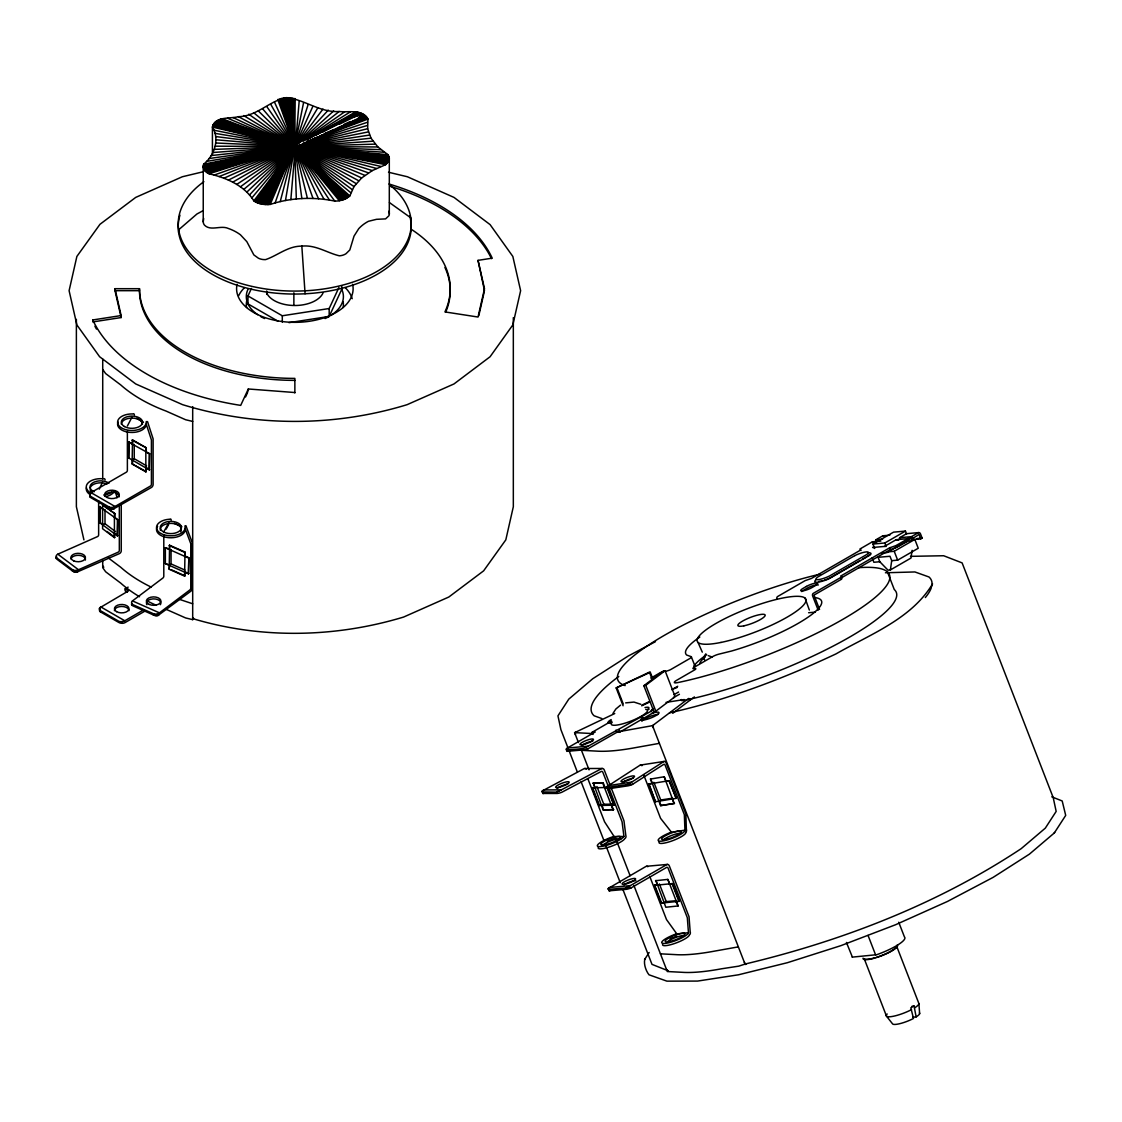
<?xml version="1.0" encoding="UTF-8"?>
<svg xmlns="http://www.w3.org/2000/svg" width="1122" height="1122" viewBox="0 0 1122 1122"><rect width="100%" height="100%" fill="white"/><g stroke="black" fill="none" stroke-linecap="round" stroke-linejoin="round"><path stroke-width="1.5" d="M380.919 166.463L212.423 127.081C219.94 139.521 214.428 155.579 203.671 164.177C201.988 168.3 205.48 172.227 209.057 173.784C226.139 177.781 244.259 185.312 253.838 200.866C258.565 204.134 264.596 204.947 270.206 204.428C290.935 197.584 313.473 196.715 334.791 201.09A16.984 9.803 0 0 0 339.335 200.754L344.833 199.225L349.826 195.915L354.005 186.575L361.621 177.991L372.322 170.572L385.589 164.696L388.899 160.755L389.306 158.118L387.946 154.682L377.89 146.968L371.017 138.174L367.651 128.721L367.96 119.072C362.364 108.806 348.493 112.663 339.167 111.499C319.98 112.775 304.328 99.213 286.25 97.642C269.476 100.854 256.798 116.337 238.425 116.688C230.122 118.946 215.256 115.973 212.423 127.081L212.423 155.06M388.899 211.216L389.166 212.24A14.614 7.489 36.8 0 1 388.899 215.747L385.589 218.888L376.487 219.323L368.451 221.3A65.188 46.942 38.8 0 0 358.717 228.692L354.005 236.167L349.826 249.954L346.025 253.698A14.656 12.707 28.6 0 1 339.335 255.802C327.077 252.871 315.52 244.596 301.86 246.139C288.088 245.928 277.541 255.55 265.634 259.603A14.656 13.127 -20.3 0 1 258.411 258.214L253.838 254.904L246.854 241.679L240.417 234.779A65.188 50.813 -37.2 0 0 228.439 228.509C220.88 224.933 210.824 231.427 204.597 225.242A14.614 8.569 -38.3 0 1 203.236 221.819L203.671 218.495M296.32 198.973L294.721 146.505L295.184 98.582M290.85 199.618L299.209 100.812M131.597 603.959L131.891 605.109M890.377 569.948L891.709 560.677L889.984 556.26L878.091 557.325L879.816 561.743L888.007 570.172L890.377 569.948L910.98 558.055L912.088 550.341M285.465 200.487L294.721 146.505L303.515 102.873M478.799 315.675L484.115 292.337M841.458 579.247L841.234 575.768L889.634 547.817L896.043 545.572L908.063 538.63A2.735 2.16 84.9 0 0 911.499 536.653L918.357 532.684A2.188 1.725 84.9 0 1 920.419 533.665L922.13 538.083L920.769 538.883L919.044 534.451L912.775 538.406A4.684 3.703 84.9 0 1 908.371 540.944L896.73 547.34L890.321 549.584L841.921 577.535L841.458 579.247L813.997 595.109L819.551 609.442M280.22 201.581L294.721 146.505L308.059 104.739M623.902 836.395L623.86 836.563A14.334 3.029 -21.2 0 1 608.026 844.922A14.334 3.029 -21.2 0 1 597.591 844.936A14.334 3.029 -21.2 0 1 613.425 836.591L623.93 836.451L622.065 821.781L602.837 772.231A1.459 1.248 89.9 0 0 601.182 771.501L562.136 792.104A4.39 1.024 -16.8 0 1 556.302 793.464L542.739 793.45L543.455 792.721M883.645 535.825A2.188 1.725 84.9 0 0 882.677 535.867L875.819 539.836A2.735 2.16 84.9 0 1 872.383 541.814L860.364 548.756L859.901 550.467L811.501 578.419L805.091 580.663L777.63 596.525A1.935 1.529 84.9 0 0 776.943 599.078M644.87 959.1C643.439 963.882 646.006 971.119 649.007 974.794L666.903 981.147L697.589 981.077L738.472 974.794L787.378 962.704L840.939 945.636L895.538 924.752L947.431 901.471L993.096 877.39L1029.407 854.151L1054.329 832.945L1065.704 815.399L1062.197 800.968L1051.777 796.83M275.128 202.9L294.721 146.505L312.842 106.408M89.858 495.587L89.858 496.751M119.325 506.078L119.325 550.481A1.459 0.94 -53 0 1 118.175 552.178L78.498 569.752A4.39 2.482 -5.4 0 1 72.748 569.906L72.369 570.874L73.659 571.617A4.39 2.553 5.5 0 0 76.969 572.08L119.325 553.651A2.426 1.571 -53 0 0 121.26 550.818L121.26 505.223M145.271 610.915L124.78 622.752A4.39 2.525 5.5 0 1 118.609 622.359L100.377 611.827L99.802 609.947A4.39 2.805 0 0 1 99.802 607.801L128.567 590.845L125.131 588.854L125.131 590.845L127.417 592.164M270.206 204.428L294.721 146.505L317.821 107.866M118.062 422.054A14.334 8.275 0 0 0 130.04 432.391A14.334 8.275 0 0 0 146.253 424.186L151.414 439.894L151.414 484.297A1.459 0.842 -60 0 1 150.376 486.078L115.019 506.485A4.39 2.525 -5.5 0 1 109.269 507.074L108.848 508.07L110.265 508.715A4.39 2.525 5.5 0 0 113.603 508.925L151.414 487.467A2.426 1.403 -60 0 0 153.125 484.494L153.125 438.898L147.88 422.728A2.356 1.36 -60 0 0 146.169 421.802L146.253 422.209A14.334 8.275 0 0 1 131.919 430.483A14.334 8.275 0 0 1 117.586 422.209A14.334 8.275 0 0 1 131.919 413.934L132.634 413.99A2.356 1.36 -60 0 1 134.345 414.916M268.691 204.541L294.721 146.505L322.968 109.115M157.599 526.316A14.334 8.275 0 0 0 168.973 537.69A14.334 8.275 0 0 0 185.06 528.406L190.768 543.693L190.768 588.096A1.459 0.729 -66.1 0 1 189.87 589.948L159.436 612.85A4.39 2.553 -5.5 0 1 153.784 613.874L153.307 614.912L133.28 606.034A4.39 2.244 0.1 0 1 131.891 603.398M99.283 489.122L102.509 482.165M277.807 321.116L247.962 303.88L247.962 295.956L251.454 288.424M294.862 392.532L248.313 388.983L240.697 405.379A209.225 120.797 0 0 1 92.761 319.952L92.761 321.944M245.55 396.936L247.611 392.462M325.128 318.536A48.555 28.036 0 0 0 329.181 316.446L329.181 308.522L338.956 287.456M341.747 286.194L341.747 289.364L329.181 316.446L288.985 322.659M267.162 204.583L294.721 146.505L328.255 110.138M265.634 204.541L294.721 146.505L333.669 110.924M127.375 426.023L131.877 417.356M264.119 204.428L294.721 146.505L293.782 98.231M262.618 204.232L294.721 146.505L292.323 97.965M163.798 531.758L168.847 522.726M166.112 529.135L168.637 524.619M613.005 713.354L615.852 709.02L620.536 705.121M261.174 203.952L294.721 146.505L290.822 97.768M259.757 203.615L294.721 146.505L289.308 97.642M56.437 557.073L56.142 558.209M258.411 203.194L294.721 146.505L287.779 97.6M1054.638 832.468L1053.909 833.323M644.533 959.619L649.147 952.494M932.564 583.889C911.471 619.007 870.027 634.407 835.96 653.916C782.595 678.978 727.098 699.974 669.497 712.877M846.437 942.438L852.299 956.884M257.134 202.703L294.721 146.505L367.343 125.51M255.942 202.142L294.721 146.505L367.651 128.721M165.944 609.232L185.621 617.942L192.689 619.639L193.629 618.334M254.834 201.539L294.721 146.505L368.367 131.919M253.838 200.866L294.721 146.505L369.503 135.075M641.896 765.723A2.426 1.711 81.3 0 0 639.975 765.246L607.24 786.452A4.39 1.262 -21.3 0 0 607.521 787.378L626.188 784.713A4.39 0.968 -25.8 0 0 631.784 782.062L663.747 761.6A2.426 1.711 81.3 0 1 666.117 762.848L685.851 813.716L686.355 829.186A2.356 1.669 81.3 0 1 685.682 832.3L685.808 832.412A14.334 3.029 -21.2 0 1 671.461 841.121A14.334 3.029 -21.2 0 1 659.273 841.71M251.889 197.851L294.721 146.505L371.017 138.174M249.547 194.919L294.721 146.505L372.939 141.204M647.829 866.731A2.426 1.921 84.9 0 0 645.907 866.479L608.573 888.259A4.39 1.248 -21.9 0 0 608.447 889.339L624.744 888.105A4.39 0.926 -25.9 0 0 630.34 885.637L666.72 864.627A2.426 1.921 84.9 0 1 669.301 865.847L689.034 916.716L690.184 931.793A2.356 1.865 84.9 0 1 689.301 934.935L689.343 935.075A14.334 3.029 -21.2 0 1 674.995 943.364A14.334 3.029 -21.2 0 1 662.583 944.472M567.199 750.786L566.75 751.347L584.394 749.833A4.39 0.968 -16.7 0 0 587.605 748.977L616.834 732.329L619.807 732.063L654.14 712.246A2.384 1.865 53 0 0 655.206 709.609L645.767 685.276L665.08 670.732L674.518 695.065A2.384 1.865 53 0 1 673.452 697.702L679.441 694.238M246.854 192.1L294.721 146.505L375.239 144.135M705.345 656.805L702.063 659.862A60.854 12.861 -21.2 0 0 699.735 663.453M586.245 769.159A2.426 2.076 89.9 0 0 583.973 768.724L542.683 790.715A4.39 1.248 -22.5 0 0 542.15 791.922L555.783 792.132A4.39 0.884 -25.8 0 0 561.28 789.888L601.462 768.696A2.426 2.076 89.9 0 1 604.225 769.902L609.779 784.208M618.334 731.656A153.504 32.44 -21.2 0 0 628.769 729.903L652.527 725.654L688.585 698.501A2.735 1.388 76.1 0 1 690.254 700.016L694.42 696.916M690.254 700.016L672.723 713.312M633.888 885.44L667.295 971.526L682.316 972.311A153.504 32.44 -21.2 0 0 721.46 968.805L738.809 966.14L746.228 963.7A2.426 1.234 76.1 0 1 744.363 962.339M243.797 189.394L294.721 146.505L377.89 146.968M298.761 143.321L339.167 111.499M184.99 556.007L188.833 557.704L188.468 573.847L165.355 563.609L165.355 547.746L169.576 549.177L169.576 545.208L184.99 552.038L184.611 556.274M188.833 573.566L184.99 571.855L184.611 576.105L169.212 569.275L169.576 545.208M165.355 563.609L169.576 565.039L169.212 569.275M184.611 576.105L184.99 552.038M169.212 565.306L171.049 563.917L171.049 549.654M188.468 573.847L188.833 557.704M153.784 613.874L133.28 604.842A4.39 2.805 0.8 0 1 132.466 600.915L162.914 578.012A1.459 0.729 -66.1 0 0 163.798 576.147L163.798 535.166M654.14 712.246L653.285 710.03L651.363 710.45A2.426 1.893 53 0 0 652.429 707.814L643.846 685.696L663.158 671.152L665.08 670.732M651.363 710.45L654.112 708.361M654.813 711.923L674.126 697.379M240.417 186.841L294.721 146.505L384.271 152.255M303.291 140.559L344.72 111.821M236.714 184.429L294.721 146.505L387.946 154.682M608.531 788.121L607.801 788.864L626.693 786.031A4.39 0.926 -16.6 0 0 632.64 784.278L663.705 764.391A1.459 1.024 81.3 0 1 665.122 765.134L684.35 814.684L684.939 830.196A14.334 3.029 -21.2 0 1 672.344 838.26A14.334 3.029 -21.2 0 1 658.165 840.434A14.334 3.029 -21.2 0 1 670.76 832.384L684.841 830.154M672.443 799.116L674.154 803.548L660.577 805.638L650.648 778.85L651.994 783.507M665.57 781.431L669.343 780.66L676.215 798.359L655.458 801.725L648.6 784.04L652.373 783.268M665.949 781.178L664.238 776.761L674.154 803.548M648.6 784.04L669.343 780.66M655.458 801.725L648.965 783.787M658.852 801.206L660.746 800L672.625 798.177M660.577 805.638L674.532 803.31M676.215 798.359L668.964 780.898M912.957 1017.177L916.141 1016.897L914.037 1005.971L910.84 1007.822L913.476 1018.439L911.99 1019.225A14.572 3.071 -21.2 0 1 892.663 1023.993L886.548 1016.266L864.235 958.749A17.475 3.689 -21.2 0 0 874.936 957.795M914.725 1007.738L916.141 1006.827A17.475 3.689 -21.2 0 0 918.666 1002.942L896.969 947.024M916.141 1016.897L917.319 1016.139A14.572 3.071 -21.2 0 0 919.423 1012.9M303.501 141.049L350.288 111.905M609.639 890.097L608.923 890.826L625.249 889.423A4.39 0.968 -16.7 0 0 631.195 887.839L666.552 867.432A1.459 1.15 84.9 0 1 668.095 868.162L687.323 917.712L688.459 932.775A14.334 3.029 -21.2 0 1 674.14 941.148A14.334 3.029 -21.2 0 1 661.728 942.256A14.334 3.029 -21.2 0 1 676.061 933.981L688.445 932.719M145.832 452.026L149.689 453.765L149.268 469.866L128.665 457.972L128.665 442.124L132.536 443.863L132.536 439.894L132.101 463.919L145.832 471.857L145.832 467.888M128.665 457.972L129.1 441.872M132.101 440.147L146.267 447.818L146.267 451.787M132.101 459.964L134.247 458.716L146.603 465.854M132.101 463.919L146.267 471.605M128.665 442.124L149.689 453.765M109.269 507.074L90.994 496.583A4.39 2.805 0 0 1 90.994 492.614L126.351 472.194A1.459 0.842 -60 0 0 127.375 470.413L127.375 431.143M125.131 588.854L128.118 587.129M100.756 612.051L100.756 610.859L118.609 621.167A4.39 2.567 -5.5 0 0 124.78 620.775L143.812 609.779M874.669 548.476L872.944 544.044L893.547 532.151L905.44 531.099L906.576 534.044M650.858 678.123L659.61 673.06A3.885 0.827 -21.2 0 1 664.743 671.265L665.921 671.152A3.885 0.827 -21.2 0 0 671.054 669.357L689.371 658.782A6.297 1.332 -21.2 0 0 691.096 656.622L686.72 655.066A72.832 15.385 -21.2 0 1 699.819 637.044M872.944 544.044L884.837 542.978L905.44 531.099M859.957 560.593L830.294 577.718A9.958 2.104 -21.2 0 1 824.207 580.2M862.93 558.882L865.889 557.171M873.182 547.382A2.188 1.725 84.9 0 0 872.607 547.494L884.501 546.428L896.169 539.696L908.063 538.63M897.656 540.271A2.735 2.16 84.9 0 0 899.606 537.704L906.464 533.749M840.771 577.479L813.31 593.342A1.935 1.529 84.9 0 0 812.623 595.894L818.19 610.228M908.876 539.934L886.899 552.627L881.808 553.076M888.273 551.828L894.22 551.295L914.823 539.416L918.245 548.251L897.656 560.144L891.709 560.677M593.047 734.447L592.192 732.245L611.602 721.039M653.285 710.03L588.166 746.172A4.39 0.87 -25.7 0 1 582.935 748.556L567.115 750.015A4.39 1.248 -21.9 0 1 567.353 748.023L595.165 731.979L592.192 732.245M671.727 689.721L677.716 686.257M674.084 694.616L678.586 692.022M675.991 901.765L678.137 905.945L665.823 907.249L655.949 880.461L657.24 885.132M669.133 884.066L672.527 883.561L679.399 901.261L661.124 903.098L654.266 885.398L657.66 884.893M669.553 883.827L667.842 879.396L678.137 905.945M654.266 885.398L672.527 883.561M661.124 903.098L664.533 902.579M664.098 902.831L666.244 901.597L676.44 900.686M232.717 182.185L294.721 146.505L388.478 155.509M306.657 139.731L355.87 111.765M306.937 139.773L357.329 112.032M353.921 117.389L358.493 114.879L361.845 116.898L351.186 122.775M203.054 210.698L196.953 213.979L178.664 229.786L178.664 232.759M316.067 135.131L358.731 112.382M655.486 641.644L628.068 656.104L592.739 678.74L568.798 699.118L557.943 715.85L560.888 729.609L577.311 771.95M611.406 805.442L613.594 809.621L603.117 809.888L593.3 783.1L603.299 783.072L605.01 787.504L607.507 787.49L614.379 805.189L598.91 805.47L592.037 787.77L595.011 787.518L593.3 783.1M592.823 783.338L603.299 783.072M592.037 787.77L607.507 787.49M598.91 805.47L601.883 805.217L603.019 808.163M601.406 805.47L603.776 804.222L612.107 804.193M603.117 809.888L613.594 809.621M911.527 1009.59L909.746 1010.529A17.475 3.689 -21.2 0 1 891.752 1016.546A17.475 3.689 -21.2 0 1 887.165 1013.993M322.743 132.059L360.092 112.803M228.439 180.109L294.721 146.505L388.899 156.365M339.671 124.107L361.368 113.294M630.073 783.142L628.025 784.11M357.834 116.113L362.56 113.841M623.089 705.766L616.16 687.926L649.386 672.134L650.297 672.302L652.752 678.628M616.16 687.926L650.297 672.302M614.744 713.55L576.75 731.656A2.426 2.314 -70.3 0 0 575.46 734.826M642.345 704.897L648.67 701.895M641.686 705.822L649.596 702.063M361.845 116.604L358.493 114.57L293.052 144.99L296.404 147.024L361.845 116.898M360.541 115.903L363.668 114.458M628.488 886.717L626.441 887.614M223.909 178.216L294.721 146.505L389.166 157.234M344.005 124.388L350.373 121.541M358.311 117.978L364.678 115.117M578.461 742.568L574.604 732.624L576.75 731.656M153.307 613.72L153.307 614.912L154.836 615.431A4.39 2.482 5.4 0 0 158.146 615.403L190.768 591.266A2.426 1.206 -66.1 0 0 192.241 588.166L192.241 542.585L186.35 526.835A2.356 1.178 -66.1 0 0 184.878 526.022L185.06 526.428A14.334 8.275 0 0 1 172.718 535.713A14.334 8.275 0 0 1 156.631 528.588A14.334 8.275 0 0 1 168.973 519.29L169.688 519.29A2.356 1.178 -66.1 0 1 171.161 520.117M114.416 533.679L114.416 537.648L102.593 528.743L102.593 504.956L114.893 513.638L114.893 517.607L117.852 519.837L117.375 535.895L99.634 522.557L99.634 506.695L102.593 508.925M102.593 504.956L114.893 513.638M99.634 522.557L103.07 524.563M102.593 524.787L105.005 523.722L115.51 531.618M99.634 506.695L117.852 519.837M72.748 569.906L57.012 558.125A4.39 2.805 -0.8 0 1 57.811 554.184L97.488 536.611A1.459 0.94 -53 0 0 98.638 534.913L98.638 500.763M324.637 133.56L334.09 129.465M337.231 128.104L365.576 115.832M559.331 790.94L557.311 791.767M312.239 139.198L317.007 137.193M320.191 135.874L366.361 116.59M307.582 141.33L367.02 117.389M219.155 176.533L294.721 146.505L389.306 158.118L389.306 214.134M307.666 141.47L367.553 118.217M302.856 143.462L367.96 119.072M214.19 175.06L294.721 146.505L389.306 159.001M302.982 143.756L367.441 122.284M209.057 173.784L294.721 146.505L389.166 159.885M852.145 957.136L876.689 954.71A28.162 5.947 -21.2 0 0 904.444 936.94L898.736 922.242M207.949 173.181L294.721 146.505L388.899 160.755M206.939 172.522L294.721 146.505L388.478 161.596M206.041 171.806L294.721 146.505L387.946 162.424M614.912 838.625L614.281 838.793A14.334 3.029 -21.2 0 0 607.353 841.444M205.256 171.035L294.721 146.505L387.272 163.223M204.807 170.712L294.721 146.505L386.487 163.98M204.597 170.249L294.721 146.505L385.589 164.696M625.669 702.877L633.986 702.077L640.886 704.307M204.05 169.422L294.721 146.505L376.487 168.426M659.385 743.353L635.641 747.603A153.504 32.44 -21.2 0 1 596.497 751.109L581.462 750.309L589.05 769.846M738.346 946.87L714.588 951.119A153.504 32.44 -21.2 0 1 675.458 954.612L660.423 953.826M745.934 963.84C842.917 940.643 937.824 903.925 1021.174 848.667L1045.311 828.148L1056.167 811.416L1053.221 797.658L962.115 562.893L943.644 555.741L910.503 556.344M203.643 168.566L294.721 146.505L372.322 170.572M202.886 171.834L182.325 176.757L135.72 197.402L99.956 224.316L76.871 256.447L69.101 290.682L76.871 324.917L99.62 356.74L135.72 383.948L182.577 404.663C255.409 426.977 334.3 426.977 407.132 404.663L453.989 383.948L490.09 356.74L512.838 324.917L520.622 290.682L512.838 256.447L490.09 224.61L453.989 197.402L407.384 176.757L388.507 172.241M203.377 167.697L294.721 146.505L364.874 175.369M203.236 166.813L294.721 146.505L361.621 177.991M643.846 685.696L645.767 685.276M358.717 180.74L294.721 146.505L203.25 165.93L203.236 221.819M203.391 165.046L294.721 146.505L356.179 183.615M203.671 164.177L294.721 146.505L354.005 186.575M206.532 161.414L294.721 146.505L352.21 189.632M122.831 621.56L120.559 621.7M92.761 319.952L121.134 315.562L115.005 288.691L139.493 288.691A155.355 89.704 0 0 0 294.862 378.395L294.862 392.938M484.494 290.682L478.028 260.36L492.221 258.158A204.33 117.964 0 0 0 388.983 183.994M94.43 321.677L121.134 317.554L121.134 315.562M247.962 295.956L282.295 315.773L329.181 308.522M885.44 572.767L914.921 571.954L928.96 576.974A182.241 38.513 -21.2 0 1 931.597 586.736M666.033 702.372L684.308 699.553M640.396 765.078L664.168 761.417M650.269 779.089L664.238 776.761M608.012 785.709L631.784 782.062M619.063 786.354L622.458 785.835M625.852 785.316L632.64 784.278M912.018 1006.28L914.037 1005.971M209.057 158.539L294.721 146.505L350.821 192.746M211.188 155.565L292.309 146.8M883.056 535.769L889.858 535.166M906.842 533.651L918.736 532.585M875.819 539.836L882.607 539.233M899.606 537.704L911.499 536.653M907.768 538.476L912.859 538.027M872.383 541.814L880.882 541.056M917.039 538.546L922.13 538.083M911.849 539.668L920.769 538.883M879.816 561.743L873.87 562.276L872.145 557.844M808.611 612.738L815.399 612.121M567.353 748.023L588.166 746.172M646.637 866.268L667.45 864.417M655.514 880.714L667.842 879.396M609.527 887.488L630.34 885.637M625.992 888.315L631.195 887.839M212.942 152.508L294.721 146.505L349.826 195.915M214.302 149.38L294.721 146.505L349.04 196.687M584.758 768.514L602.262 768.472M543.777 789.916L561.28 789.888M611.883 805.203L614.379 805.189M115.005 288.691L115.005 290.682L139.493 290.682A155.355 89.704 0 0 0 294.862 380.372M215.256 146.197L294.721 146.505L348.143 197.402M297.148 146.547L380.919 149.689M215.803 142.999L294.721 146.505L347.133 198.061M215.943 139.773L294.721 146.505L346.025 198.678M215.676 136.547L294.721 146.505L344.833 199.225M214.989 133.35L294.721 146.505L343.556 199.716M213.909 130.194L294.721 146.505L342.196 200.137M192.689 421.423L185.621 419.74L165.944 411.017A153.504 88.624 0 0 1 120.741 384.93L105.65 373.57L102.719 369.475M192.689 603.776L179.562 599.4M193.054 618.713C261.468 639.217 335.408 637.661 403.611 617.058L448.828 597.016L483.624 570.846L505.812 539.864L513.329 506.723L513.329 317.638M212.549 126.211L294.721 146.505L341.495 200.403M212.829 125.341L294.721 146.505L340.793 200.473M213.236 124.486L294.721 146.505L339.335 200.754M213.769 123.658L294.721 146.505L334.791 201.09M214.428 122.859L294.721 146.505L329.489 200.095M215.214 122.102L294.721 146.505L324.076 199.323M216.125 121.386L294.721 146.505L313.01 198.468M217.121 120.727L294.721 146.505L307.428 198.398M218.243 120.11L294.721 146.505L301.86 198.566M219.435 119.563L368.451 172.886M708.192 655.613L712.316 657.099M601.771 718.529L594.169 715.808A182.241 38.513 -21.2 0 1 618.783 676.468M574.604 732.624L589.625 733.409A153.504 32.44 -21.2 0 0 592.458 733.55M667.674 970.586L651.994 964.373L622.794 889.185M220.711 119.072L294.721 146.505L286.25 97.642M222.072 118.666L294.721 146.505L284.736 97.754M227.598 118.231L294.721 146.505L283.249 97.951M389.446 202.577L410.778 217.822L410.778 220.796M174.247 523.301L181.834 526.653M169.212 545.488L184.611 552.319M165.355 547.746L188.468 557.985M171.049 563.917L184.92 570.06M171.119 569.681L184.99 575.824M132.466 600.915L159.436 612.85M233.067 117.572L294.721 146.505L281.79 98.231M238.425 116.688L294.721 146.505L280.374 98.582M136.688 418.31L143.462 422.223M132.536 439.894L146.267 447.818M146.267 467.636L149.689 469.627M90.994 492.614L115.019 506.485M100.756 606.89L124.78 620.775M243.67 115.566L294.721 146.505L279.027 99.002M248.747 114.234L294.721 146.505L277.751 99.479M114.893 533.469L117.852 535.685M107.011 531.491L114.893 537.424M108.399 557.985L120.741 567.269A153.504 88.624 0 0 0 151.33 587.157M57.811 554.184L78.498 569.752M253.642 112.677L294.721 146.505L270.879 104.556M258.326 110.938L294.721 146.505L266.966 106.856M702.288 652.134L698.038 642.471M262.772 108.988L294.721 146.505M671.461 832.201L660.577 818.345L643.832 775.19M614.085 836.465L604.562 821.809L587.83 778.654M274.469 102.088L318.564 198.776M896.043 545.572L896.73 547.34M894.22 551.295L897.656 560.144M889.634 547.817L890.321 549.584M884.837 542.978L885.987 545.937M887.404 571.841L894.276 589.541A145.65 30.771 -21.2 0 1 835.469 644.884A145.65 30.771 -21.2 0 1 684.097 700.394A7.279 1.543 -21.2 0 1 681.419 699.511M860.364 548.756L861.051 550.523M841.234 575.768L841.921 577.535M805.063 598.096L809.341 610.059M868.049 935.425L875.651 955.032M691.348 656.805L695.093 666.454M650.017 673.761L651.896 678.628M652.527 725.654L745.218 964.555M653.874 782.3L660.746 800M617.086 688.081L623.215 703.887M659.231 800.968L660.942 805.386M618.951 729.847L619.807 732.063M615.978 730.113L616.834 732.329M672.106 883.813L678.964 901.499M659.385 883.898L666.244 901.597M676.72 933.77L666.51 919.577L649.764 876.422M654.687 885.146L661.559 902.845M611.63 788.976L623.958 820.785L625.824 835.455A2.356 2.02 89.9 0 1 624.772 838.597L624.716 838.779A14.334 3.029 -21.2 0 1 608.881 847.138A14.334 3.029 -21.2 0 1 598.447 847.152M609.036 788.752L608.531 787.42L608.671 788.822M607.044 787.742L613.902 805.442M602.823 783.324L613.117 809.874M582.57 748.64L583.089 749.959L582.935 748.556M596.904 786.522L603.776 804.222M615.571 838.232L630.101 875.679M592.514 787.518L599.386 805.217M581.098 781.725L603.846 840.336M605.109 843.59L620.27 882.677M609.793 890.812L609.274 889.48L609.484 890.854M543.3 793.492L542.782 792.16L543.048 793.506M118.091 493.652L119.002 496.962M115.257 491.198L117.067 497.803M83.912 539.864L76.38 506.723L76.38 319.377M478.028 260.36L484.494 288.691L478.028 317.035L444.929 311.916A155.355 89.704 0 0 0 410.89 229.042M115.005 290.682L121.134 317.554M301.818 245.9L305.086 293.782M918.918 1003.881L919.633 1013.685M293.866 292.8L293.866 304.904M282.295 315.773L282.295 322.112M266.713 290.963L266.713 294.413M248.313 388.983L248.313 390.975M192.689 619.639L192.689 407.552A2.426 0.757 -76.6 0 1 192.76 406.697M149.268 454.017L149.268 469.866M145.832 448.071L145.832 471.857M139.493 288.691L139.493 290.682M134.247 444.452L134.247 458.716M132.536 459.711L132.536 463.681M117.375 520.047L117.375 535.895M114.416 513.862L114.416 537.648M108.848 506.892L108.848 508.07L90.994 497.775A4.39 2.244 0.8 0 1 90.293 495.054M105.005 509.444L105.005 523.722M102.719 359.068L102.719 478.884M102.719 560.509L102.719 567.69L105.65 571.771L120.741 583.131A153.504 88.624 0 0 0 139.563 596.736M100.124 506.485L100.124 522.347M72.369 569.681L72.369 570.874L57.012 559.303A4.39 2.244 1.5 0 1 56.689 556.807M693.761 666.272A72.832 15.385 -21.2 0 1 706.692 654.729M858.512 567.704A145.65 30.771 -21.2 0 1 854.501 612.289A145.65 30.771 -21.2 0 1 677.225 682.695A7.279 1.543 -21.2 0 1 677.085 680.044L694.588 669.932A3.885 0.827 -21.2 0 0 694.953 668.558L693.775 668.67A3.885 0.827 -21.2 0 1 694.139 667.295L712.456 656.721A6.297 1.332 -21.2 0 1 718.936 654.14L731.32 651.083A72.832 15.385 -21.2 0 0 804.558 619.498A72.832 15.385 -21.2 0 0 814.909 597.577M625.178 685.584A145.65 30.771 -21.2 0 1 665.977 634.407A145.65 30.771 -21.2 0 1 820.463 574.043M677.127 687.477A3.885 0.827 -21.2 0 1 672.793 688.852M653.383 727.869A2.426 1.234 76.1 0 1 653.537 724.798M651.531 713.396A9.705 2.048 -21.2 0 1 658.516 713.732A9.705 2.048 -21.2 0 1 645.459 719.693A9.705 2.048 -21.2 0 1 643.004 717.295M610.27 723.031A9.705 2.048 -21.2 0 1 611.181 719.595M931.232 587.942A182.241 38.513 -21.2 0 1 925.327 597.535M668.263 970.74A2.426 2.314 -70.3 0 1 666.44 969.31M641.882 721.264A9.705 2.048 -21.2 0 1 648.853 716.93A9.705 2.048 -21.2 0 1 658.263 714.349M542.291 792.02A4.39 1.262 -21.5 0 1 542.992 790.435M602.738 845.147A10.575 2.23 -21.2 0 1 612.289 840.322A10.575 2.23 -21.2 0 1 620.971 838.751M557.157 788.429A7.279 1.543 -21.2 0 1 567.76 784.026M607.801 787.406A4.39 1.262 -20.2 0 1 607.437 786.199M663.565 839.719A10.575 2.23 -21.2 0 1 680.675 833.169M622.5 782.581A7.279 1.543 -21.2 0 1 633.117 778.191M608.657 889.409A4.39 1.262 -20.8 0 1 608.825 888.007M670.1 939.016A14.334 3.029 -21.2 0 1 673.424 937.529M674.574 937.052A14.334 3.029 -21.2 0 1 676.917 936.183M667.772 941.442A10.575 2.23 -21.2 0 1 684.855 935.453M624.07 884.781A7.279 1.543 -21.2 0 1 635.837 880.644M645.725 709.37A19.425 4.109 -21.2 0 1 630.452 721.278A19.425 4.109 -21.2 0 1 612.219 722.175M588.11 748.795A4.39 1.052 -16.8 0 1 583.917 749.917M581.911 745.317A7.279 1.543 -21.2 0 1 592.697 741.179M644.996 707.533A9.705 2.048 -21.2 0 1 647.422 709.679M647.632 709.469A9.705 2.048 -21.2 0 1 648.937 709.469M704.911 660.171A58.26 12.314 -21.2 0 1 705.878 653.831M869.031 554.787A9.958 2.104 -21.2 0 1 867.376 556.316M897.263 540.257A2.735 2.16 84.9 0 1 896.169 539.696M815.68 580.046A11.907 2.51 -21.2 0 0 817.475 582.22A11.907 2.51 -21.2 0 0 828.835 578.868L870.097 555.053A11.907 2.51 -21.2 0 0 868.302 552.88M884.501 546.428A2.188 1.725 84.9 0 1 885.833 546.568M873.561 547.452A2.188 1.725 84.9 0 1 874.417 548.069M818.289 585.011A7.279 1.543 -21.2 0 0 807.139 588.18L803.717 590.158A7.279 1.543 -21.2 0 0 801.739 591.589M822.202 580.789A9.958 2.104 -21.2 0 1 818.864 581.42M896.604 946.365A17.475 3.689 -21.2 0 1 876.31 957.389M897.249 945.061A18.457 3.899 -21.2 0 1 881.317 955.874A18.457 3.899 -21.2 0 1 863.07 958.132M352.617 284.301A58.26 33.632 0 0 1 294.862 322.337A58.26 33.632 0 0 1 237.093 284.301M238.579 295.843A58.26 33.632 0 0 1 244.4 287.737M345.31 287.737A58.26 33.632 0 0 1 352.224 298.704M444.929 267.457A155.355 89.704 0 0 1 445.644 312.281M390.61 186.462A204.33 117.964 0 0 1 491.52 258.663M96.506 329.111A209.225 120.797 0 0 1 94.907 326.25M343.136 301.622A48.555 28.036 0 0 1 343.136 307.484M246.574 307.484A48.555 28.036 0 0 1 246.91 300.163M341.747 289.364A48.555 28.036 0 0 1 330.639 315.562M264.582 318.536A48.555 28.036 0 0 1 260.528 316.446M257.667 314.651A48.555 28.036 0 0 1 247.962 289.364M322.996 293.052A29.13 16.816 0 0 1 294.862 305.507A29.13 16.816 0 0 1 266.713 293.052M193.265 618.685A2.426 0.757 -76.6 0 1 192.689 617.647M103.841 567.157A2.426 1.837 -35.7 0 1 102.719 565.698M156.056 605.193A153.504 88.624 0 0 1 146.758 600.733M158.623 615.263A4.39 2.553 5.6 0 1 154.289 615.305M181.329 530.285A10.575 6.101 0 0 1 180.614 531.828M160.362 530.285A10.575 6.101 0 0 1 169.464 523.427A10.575 6.101 0 0 1 181.329 528.686M146.421 602.528A7.279 4.208 0 0 1 155.523 599.022A7.279 4.208 0 0 1 160.362 604.688M146.912 604.688A7.279 4.208 0 0 1 146.421 603.636M77.516 572.024A4.39 2.623 5.4 0 1 73.182 571.407M90.826 491.268A10.575 6.101 0 0 1 90.111 489.725M90.111 488.126A10.575 6.101 0 0 1 107.039 484.087M94.164 491.787A10.575 6.101 0 0 1 93.112 482.628A10.575 6.101 0 0 1 108.988 483.231M105.089 479.921A2.356 1.529 -53 0 0 103.168 478.842L102.467 478.743A14.334 8.275 0 0 0 87.348 483.778A14.334 8.275 0 0 0 91.864 493.512M111.976 491.983A14.334 8.275 0 0 1 103.701 495.026M113.841 492.095A14.334 8.275 0 0 1 106.085 496.583M89.227 493.975A14.334 8.275 0 0 1 86.38 487.846M70.952 558.966A7.279 4.208 0 0 1 79.129 555.348A7.279 4.208 0 0 1 85.398 560.06M114.121 508.827A4.39 2.581 5.6 0 1 109.746 508.547M121.344 424.186A10.575 6.101 0 0 1 131.919 418.085A10.575 6.101 0 0 1 142.494 424.186M104.655 496.387A7.279 4.208 0 0 1 111.934 492.179A7.279 4.208 0 0 1 119.213 496.387M100.054 610.27A4.39 2.805 1.4 0 1 100.054 607.465M100.377 611.827A4.39 2.244 0 0 1 100.377 609.092M114.416 610.663A7.279 4.208 0 0 1 121.695 606.455A7.279 4.208 0 0 1 128.974 610.663M409.754 216.055A116.52 67.278 0 0 1 293.992 294.048A116.52 67.278 0 0 1 179.941 215.214M390.063 185.13A116.52 67.278 0 0 1 370.372 274.974A116.52 67.278 0 0 1 213.587 272.085A116.52 67.278 0 0 1 203.867 181.694M854.796 555.614L817.714 577.017A9.958 2.104 -21.2 0 0 818.176 579.653A9.958 2.104 -21.2 0 0 829.607 575.951L866.689 554.548A9.958 2.104 -21.2 0 0 866.226 551.912A9.958 2.104 -21.2 0 0 854.796 555.614M806.466 586.413L803.029 588.391A7.279 1.543 -21.2 0 0 802.342 590.957A7.279 1.543 -21.2 0 0 811.949 587.591L815.371 585.614A7.279 1.543 -21.2 0 0 816.073 583.033A7.279 1.543 -21.2 0 0 806.466 586.413M606.287 844.515A10.575 2.23 -21.2 0 0 620.592 836.97A10.575 2.23 -21.2 0 0 605.277 840.757A10.575 2.23 -21.2 0 0 606.287 844.515M559.331 787.293A7.279 1.543 -21.2 0 0 569.191 782.104A7.279 1.543 -21.2 0 0 558.63 784.713A7.279 1.543 -21.2 0 0 559.331 787.293M667.127 839.088A10.575 2.23 -21.2 0 0 681.433 831.542A10.575 2.23 -21.2 0 0 666.117 835.329A10.575 2.23 -21.2 0 0 667.127 839.088M624.688 781.459A7.279 1.543 -21.2 0 0 634.533 776.27A7.279 1.543 -21.2 0 0 623.986 778.878A7.279 1.543 -21.2 0 0 624.688 781.459M669.553 941.582A10.575 2.23 -21.2 0 0 684.967 934.093A10.575 2.23 -21.2 0 0 670.788 936.996A10.575 2.23 -21.2 0 0 669.553 941.582M625.038 884.178A7.279 1.543 -21.2 0 0 635.641 879.031A7.279 1.543 -21.2 0 0 625.88 881.022A7.279 1.543 -21.2 0 0 625.038 884.178M720.997 642.429A58.26 12.314 -21.2 0 0 805.905 601.21A58.26 12.314 -21.2 0 0 727.757 617.212A58.26 12.314 -21.2 0 0 720.997 642.429M743.914 625.824A14.572 3.071 -21.2 0 0 765.148 615.515A14.572 3.071 -21.2 0 0 745.597 619.512A14.572 3.071 -21.2 0 0 743.914 625.824M582.865 744.713A7.279 1.543 -21.2 0 0 593.482 739.566A7.279 1.543 -21.2 0 0 583.721 741.558A7.279 1.543 -21.2 0 0 582.865 744.713M164.401 532.347A10.575 6.101 0 0 0 181.329 528.294A10.575 6.101 0 0 0 166.799 521.856A10.575 6.101 0 0 0 164.401 532.347M149.198 604.435A7.279 4.208 0 0 0 160.853 601.644A7.279 4.208 0 0 0 150.853 597.213A7.279 4.208 0 0 0 149.198 604.435M73.743 560.874A7.279 4.208 0 0 0 85.398 558.083A7.279 4.208 0 0 0 75.384 553.651A7.279 4.208 0 0 0 73.743 560.874M124.444 426.528A10.575 6.101 0 0 0 142.129 423.793A10.575 6.101 0 0 0 129.184 416.304A10.575 6.101 0 0 0 124.444 426.528M106.786 497.369A7.279 4.208 0 0 0 118.96 495.489A7.279 4.208 0 0 0 110.054 490.342A7.279 4.208 0 0 0 106.786 497.369M116.548 611.644A7.279 4.208 0 0 0 128.735 609.765A7.279 4.208 0 0 0 119.816 604.618A7.279 4.208 0 0 0 116.548 611.644"/></g></svg>
